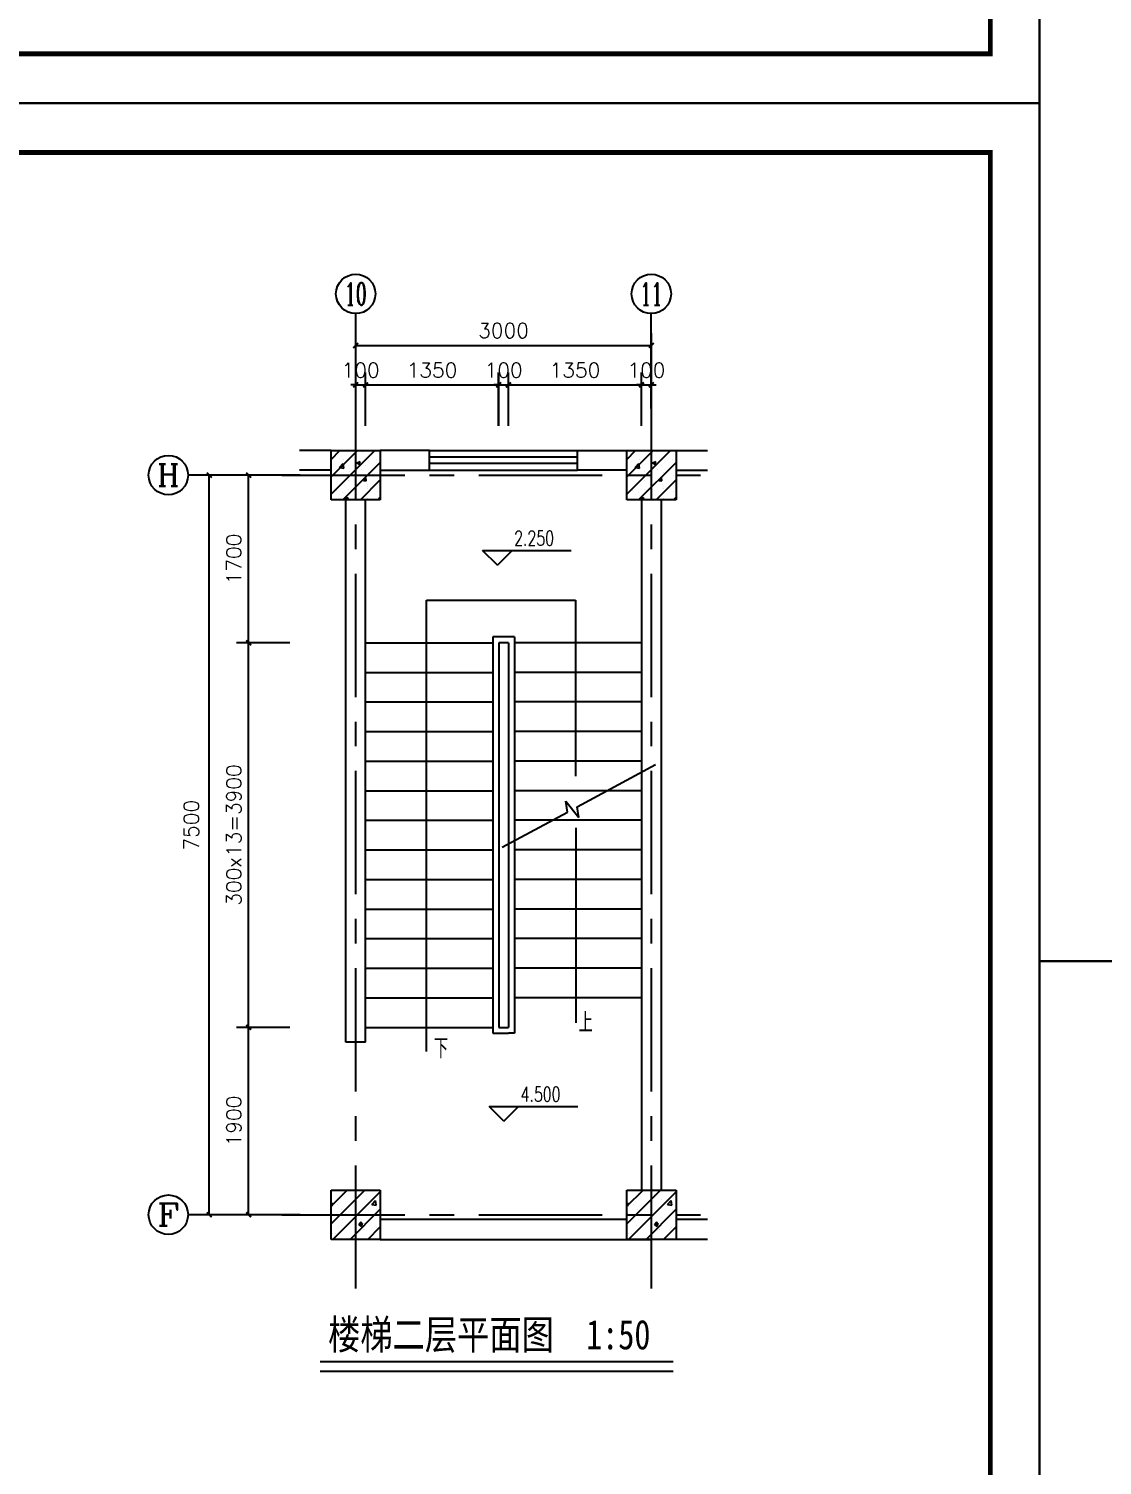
# Model space of a CAD drawing. Extents: x -4968480 to 5598971, y -5343220 to -29066.
# Drawn here: x 301406 to 312298, y -72580 to -58011 of the extents above; entities that cross this region are included whole.
import ezdxf
from ezdxf.enums import TextEntityAlignment as Align

# ---------------------------------------------------------------- set-up
doc = ezdxf.new("R2010")
doc.units = 0
doc.header["$LTSCALE"] = 1000
doc.header["$MEASUREMENT"] = 0
doc.linetypes.add('CENTER', pattern=[2, 1.25, -0.25, 0.25, -0.25])
doc.layers.get('0').update_dxf_attribs({"linetype": 'CONTINUOUS'})
for name, color, linetype in [('AXIS', 3, 'CONTINUOUS'), ('AXIS_TEXT', 7, 'CONTINUOUS'), ('DOTE', 1, 'CENTER'), ('PUB_DIM', 3, 'CONTINUOUS'), ('PUB_TEXT', 7, 'CONTINUOUS'), ('WALL', 2, 'CONTINUOUS')]:
    doc.layers.add(name, color=color, linetype=linetype)
doc.styles.add('-宋体', font='', dxfattribs={"width": 0.8})
doc.styles.add('_TCH_AXIS', font='COMPLEX', dxfattribs={"bigfont": 'GBCBIG'})
doc.styles.add('_TCH_DIM', font='SIMPLEX', dxfattribs={"bigfont": 'GBCBIG'})
doc.styles.get('-宋体').set_extended_font_data('SimSun')

# ---------------------------------------------------------------- blocks, each defined once
blk = doc.blocks.new('_ArchTick')
at = {"color": 0, "linetype": 'ByBlock', "const_width": 0.4}
blk.add_lwpolyline([(-0.5, -0.5), (0.5, 0.5)], dxfattribs=at)

msp = doc.modelspace()

# ---------------------------------------------------------------- linework, layer by layer
at = {"color": 8}
for p, q in [((304472.9, -62379.3, -24317.3), (304563.4, -62288.8, -24317.3)), ((304472.9, -62556.1, -24317.3), (304740.2, -62288.8, -24317.3)), ((304472.9, -62732.8, -24317.3), (304917, -62288.8, -24317.3)), ((304473.7, -62345, -24317.3), (304473.7, -62345, -24317.3)), ((304789.5, -62303.4, -24317.3), (304789.5, -62303.4, -24317.3)), ((304854.9, -62345.6, -24317.3), (304854.9, -62345.6, -24317.3)), ((307472.9, -62379.3, -24317.3), (307563.4, -62288.8, -24317.3)), ((307472.9, -62556.1, -24317.3), (307740.2, -62288.8, -24317.3)), ((307472.9, -62732.8, -24317.3), (307917, -62288.8, -24317.3)), ((307473.7, -62345, -24317.3), (307473.7, -62345, -24317.3)), ((307789.5, -62303.4, -24317.3), (307789.5, -62303.4, -24317.3)), ((307854.9, -62345.6, -24317.3), (307854.9, -62345.6, -24317.3)), ((304533.9, -62486.3, -24317.3), (304533.9, -62486.3, -24317.3)), ((304557.2, -62461.5, -24317.3), (304596.1, -62420.9, -24317.3)), ((304557.2, -62461.5, -24317.3), (304601.7, -62468.4, -24317.3)), ((304593.8, -62788.8, -24317.3), (304972.9, -62409.6, -24317.3)), ((304601.6, -62468.6, -24317.3), (304596.1, -62421.1, -24317.3)), ((304602.4, -62377.7, -24317.3), (304602.4, -62377.7, -24317.3)), ((304669.1, -62369.2, -24317.3), (304669.1, -62369.2, -24317.3)), ((304734.5, -62414.7, -24317.3), (304769.5, -62401.2, -24317.3)), ((304734.5, -62414.7, -24317.3), (304759.3, -62431.4, -24317.3)), ((304759.3, -62431.7, -24317.3), (304769.4, -62401.5, -24317.3)), ((304783.1, -62484.2, -24317.3), (304783.1, -62484.2, -24317.3)), ((304825.5, -62436.2, -24317.3), (304825.5, -62436.2, -24317.3)), ((304936, -62380.5, -24317.3), (304936, -62380.5, -24317.3)), ((304972.5, -62459.2, -24317.3), (304972.5, -62459.2, -24317.3)), ((307533.9, -62486.3, -24317.3), (307533.9, -62486.3, -24317.3)), ((307557.2, -62461.5, -24317.3), (307596.1, -62420.9, -24317.3)), ((307557.2, -62461.5, -24317.3), (307601.7, -62468.4, -24317.3)), ((307593.8, -62788.8, -24317.3), (307972.9, -62409.6, -24317.3)), ((307601.6, -62468.6, -24317.3), (307596.1, -62421.1, -24317.3)), ((307602.4, -62377.7, -24317.3), (307602.4, -62377.7, -24317.3)), ((307669.1, -62369.2, -24317.3), (307669.1, -62369.2, -24317.3)), ((307734.5, -62414.7, -24317.3), (307769.5, -62401.2, -24317.3)), ((307734.5, -62414.7, -24317.3), (307759.3, -62431.4, -24317.3)), ((307759.3, -62431.7, -24317.3), (307769.4, -62401.5, -24317.3)), ((307783.1, -62484.2, -24317.3), (307783.1, -62484.2, -24317.3)), ((307825.5, -62436.2, -24317.3), (307825.5, -62436.2, -24317.3)), ((307936, -62380.5, -24317.3), (307936, -62380.5, -24317.3)), ((307972.5, -62459.2, -24317.3), (307972.5, -62459.2, -24317.3)), ((304571.7, -62624.7, -24317.3), (304571.7, -62624.7, -24317.3)), ((304596.3, -62544.1, -24317.3), (304596.3, -62544.1, -24317.3)), ((304653.7, -62596, -24317.3), (304653.7, -62596, -24317.3)), ((304658, -62500.7, -24317.3), (304658, -62500.7, -24317.3)), ((304770.5, -62788.8, -24317.3), (304972.9, -62586.4, -24317.3)), ((304800.5, -62592.9, -24317.3), (304824.6, -62564.2, -24317.3)), ((304800.5, -62592.9, -24317.3), (304830.3, -62595.6, -24317.3)), ((304830.3, -62595.8, -24317.3), (304824.5, -62564.5, -24317.3)), ((304838.6, -62636, -24317.3), (304838.6, -62636, -24317.3)), ((304848.8, -62512.1, -24317.3), (304848.8, -62512.1, -24317.3)), ((304945.3, -62546, -24317.3), (304945.3, -62546, -24317.3)), ((307571.7, -62624.7, -24317.3), (307571.7, -62624.7, -24317.3)), ((307596.3, -62544.1, -24317.3), (307596.3, -62544.1, -24317.3)), ((307653.7, -62596, -24317.3), (307653.7, -62596, -24317.3)), ((307658, -62500.7, -24317.3), (307658, -62500.7, -24317.3)), ((307770.5, -62788.8, -24317.3), (307972.9, -62586.4, -24317.3)), ((307800.5, -62592.9, -24317.3), (307824.6, -62564.2, -24317.3)), ((307800.5, -62592.9, -24317.3), (307830.3, -62595.6, -24317.3)), ((307830.3, -62595.8, -24317.3), (307824.5, -62564.5, -24317.3)), ((307838.6, -62636, -24317.3), (307838.6, -62636, -24317.3)), ((307848.8, -62512.1, -24317.3), (307848.8, -62512.1, -24317.3)), ((307945.3, -62546, -24317.3), (307945.3, -62546, -24317.3)), ((304526.4, -62697.9, -24317.3), (304526.4, -62697.9, -24317.3)), ((304590.2, -62710.5, -24317.3), (304590.2, -62710.5, -24317.3)), ((304612.8, -62777.2, -24317.3), (304647.8, -62763.8, -24317.3)), ((304612.8, -62777.2, -24317.3), (304630, -62788.8, -24317.3)), ((304639.5, -62788.8, -24317.3), (304647.8, -62764, -24317.3)), ((304651.6, -62681.4, -24317.3), (304651.6, -62681.4, -24317.3)), ((304677.1, -62691.8, -24317.3), (304677.1, -62691.8, -24317.3)), ((304841, -62656.4, -24317.3), (304841, -62656.4, -24317.3)), ((304842.8, -62678.5, -24317.3), (304842.8, -62678.5, -24317.3)), ((304844.6, -62771, -24317.3), (304844.6, -62771, -24317.3)), ((304944.1, -62703.1, -24317.3), (304944.1, -62703.1, -24317.3)), ((304947.3, -62788.8, -24317.3), (304972.9, -62763.2, -24317.3)), ((307526.4, -62697.9, -24317.3), (307526.4, -62697.9, -24317.3)), ((307590.2, -62710.5, -24317.3), (307590.2, -62710.5, -24317.3)), ((307612.8, -62777.2, -24317.3), (307647.8, -62763.8, -24317.3)), ((307612.8, -62777.2, -24317.3), (307630, -62788.8, -24317.3)), ((307639.5, -62788.8, -24317.3), (307647.8, -62764, -24317.3)), ((307651.6, -62681.4, -24317.3), (307651.6, -62681.4, -24317.3)), ((307677.1, -62691.8, -24317.3), (307677.1, -62691.8, -24317.3)), ((307841, -62656.4, -24317.3), (307841, -62656.4, -24317.3)), ((307842.8, -62678.5, -24317.3), (307842.8, -62678.5, -24317.3)), ((307844.6, -62771, -24317.3), (307844.6, -62771, -24317.3)), ((307944.1, -62703.1, -24317.3), (307944.1, -62703.1, -24317.3)), ((307947.3, -62788.8, -24317.3), (307972.9, -62763.2, -24317.3)), ((304472.9, -69953.9, -24317.3), (304638, -69788.8, -24317.3)), ((304472.9, -70130.7, -24317.3), (304814.8, -69788.8, -24317.3)), ((304472.9, -69930.2, -24317.3), (304492, -69922.9, -24317.3)), ((304481.8, -69953.3, -24317.3), (304492, -69923.1, -24317.3)), ((304491.6, -70288.8, -24317.3), (304972.9, -69807.5, -24317.3)), ((304564.2, -69858.6, -24317.3), (304564.2, -69858.6, -24317.3)), ((304587.4, -69819.3, -24317.3), (304587.4, -69819.3, -24317.3)), ((304753.6, -69833.6, -24317.3), (304753.6, -69833.6, -24317.3)), ((304828.4, -69885.6, -24317.3), (304828.4, -69885.6, -24317.3)), ((304885.3, -69936.4, -24317.3), (304924.3, -69895.8, -24317.3)), ((304897.6, -69788.8, -24317.3), (304902, -69791.8, -24317.3)), ((304902, -69792, -24317.3), (304903, -69788.8, -24317.3)), ((304929.8, -69943.4, -24317.3), (304924.2, -69896, -24317.3)), ((307472.9, -69953.9, -24317.3), (307638, -69788.8, -24317.3)), ((307472.9, -70130.7, -24317.3), (307814.8, -69788.8, -24317.3)), ((307472.9, -69930.2, -24317.3), (307492, -69922.9, -24317.3)), ((307481.8, -69953.3, -24317.3), (307492, -69923.1, -24317.3)), ((307491.6, -70288.8, -24317.3), (307972.9, -69807.5, -24317.3)), ((307564.2, -69858.6, -24317.3), (307564.2, -69858.6, -24317.3)), ((307587.4, -69819.3, -24317.3), (307587.4, -69819.3, -24317.3)), ((307753.6, -69833.6, -24317.3), (307753.6, -69833.6, -24317.3)), ((307828.4, -69885.6, -24317.3), (307828.4, -69885.6, -24317.3)), ((307885.3, -69936.4, -24317.3), (307924.3, -69895.8, -24317.3)), ((307897.6, -69788.8, -24317.3), (307902, -69791.8, -24317.3)), ((307902, -69792, -24317.3), (307903, -69788.8, -24317.3)), ((307929.8, -69943.4, -24317.3), (307924.2, -69896, -24317.3)), ((304472.9, -69947, -24317.3), (304481.9, -69953.1, -24317.3)), ((304485, -70022.6, -24317.3), (304485, -70022.6, -24317.3)), ((304536.8, -69935.7, -24317.3), (304536.8, -69935.7, -24317.3)), ((304581.3, -69985.8, -24317.3), (304581.3, -69985.8, -24317.3)), ((304622.1, -70030.8, -24317.3), (304622.1, -70030.8, -24317.3)), ((304668.4, -70288.8, -24317.3), (304972.9, -69984.2, -24317.3)), ((304751.9, -70033.9, -24317.3), (304751.9, -70033.9, -24317.3)), ((304841, -69948.3, -24317.3), (304841, -69948.3, -24317.3)), ((304885.3, -69936.4, -24317.3), (304929.8, -69943.3, -24317.3)), ((304937.8, -69989.3, -24317.3), (304937.8, -69989.3, -24317.3)), ((307472.9, -69947, -24317.3), (307481.9, -69953.1, -24317.3)), ((307485, -70022.6, -24317.3), (307485, -70022.6, -24317.3)), ((307536.8, -69935.7, -24317.3), (307536.8, -69935.7, -24317.3)), ((307581.3, -69985.8, -24317.3), (307581.3, -69985.8, -24317.3)), ((307622.1, -70030.8, -24317.3), (307622.1, -70030.8, -24317.3)), ((307668.4, -70288.8, -24317.3), (307972.9, -69984.2, -24317.3)), ((307751.9, -70033.9, -24317.3), (307751.9, -70033.9, -24317.3)), ((307841, -69948.3, -24317.3), (307841, -69948.3, -24317.3)), ((307885.3, -69936.4, -24317.3), (307929.8, -69943.3, -24317.3)), ((307937.8, -69989.3, -24317.3), (307937.8, -69989.3, -24317.3)), ((304575.2, -70152.2, -24317.3), (304575.2, -70152.2, -24317.3)), ((304590.5, -70089.7, -24317.3), (304590.5, -70089.7, -24317.3)), ((304753.5, -70139.4, -24317.3), (304777.6, -70110.6, -24317.3)), ((304753.5, -70139.4, -24317.3), (304783.3, -70142, -24317.3)), ((304755.5, -70137.6, -24317.3), (304790.5, -70124.2, -24317.3)), ((304755.5, -70137.6, -24317.3), (304780.3, -70154.4, -24317.3)), ((304783.3, -70142.2, -24317.3), (304777.5, -70110.9, -24317.3)), ((304780.3, -70154.6, -24317.3), (304790.4, -70124.4, -24317.3)), ((304806.3, -70186.5, -24317.3), (304806.3, -70186.5, -24317.3)), ((304807.8, -70184, -24317.3), (304807.8, -70184, -24317.3)), ((304834.9, -70114.7, -24317.3), (304834.9, -70114.7, -24317.3)), ((304845.2, -70288.8, -24317.3), (304972.9, -70161, -24317.3)), ((304857.4, -70101, -24317.3), (304857.4, -70101, -24317.3)), ((304931.5, -70170, -24317.3), (304931.5, -70170, -24317.3)), ((307575.2, -70152.2, -24317.3), (307575.2, -70152.2, -24317.3)), ((307590.5, -70089.7, -24317.3), (307590.5, -70089.7, -24317.3)), ((307753.5, -70139.4, -24317.3), (307777.6, -70110.6, -24317.3)), ((307753.5, -70139.4, -24317.3), (307783.3, -70142, -24317.3)), ((307755.5, -70137.6, -24317.3), (307790.5, -70124.2, -24317.3)), ((307755.5, -70137.6, -24317.3), (307780.3, -70154.4, -24317.3)), ((307783.3, -70142.2, -24317.3), (307777.5, -70110.9, -24317.3)), ((307780.3, -70154.6, -24317.3), (307790.4, -70124.4, -24317.3)), ((307806.3, -70186.5, -24317.3), (307806.3, -70186.5, -24317.3)), ((307807.8, -70184, -24317.3), (307807.8, -70184, -24317.3)), ((307834.9, -70114.7, -24317.3), (307834.9, -70114.7, -24317.3)), ((307845.2, -70288.8, -24317.3), (307972.9, -70161, -24317.3)), ((307857.4, -70101, -24317.3), (307857.4, -70101, -24317.3)), ((307931.5, -70170, -24317.3), (307931.5, -70170, -24317.3)), ((304490.5, -70228, -24317.3), (304490.5, -70228, -24317.3)), ((304516.2, -70234, -24317.3), (304516.2, -70234, -24317.3)), ((304652.5, -70288, -24317.3), (304652.5, -70288, -24317.3)), ((304828.9, -70281.2, -24317.3), (304828.9, -70281.2, -24317.3)), ((307490.5, -70228, -24317.3), (307490.5, -70228, -24317.3)), ((307516.2, -70234, -24317.3), (307516.2, -70234, -24317.3)), ((307652.5, -70288, -24317.3), (307652.5, -70288, -24317.3)), ((307828.9, -70281.2, -24317.3), (307828.9, -70281.2, -24317.3))]:
    msp.add_line(p, q, dxfattribs=at)
for p, q in [((305472.9, -62288.8, -24317.3), (306972.9, -62288.8, -24317.3)), ((306972.9, -62355.5, -24317.3), (305472.9, -62355.5, -24317.3)), ((306972.9, -62422.1, -24317.3), (305472.9, -62422.1, -24317.3)), ((305472.9, -62488.8, -24317.3), (306972.9, -62488.8, -24317.3)), ((304822.9, -64238.8, -24317.3), (306113.6, -64238.8, -24317.3)), ((306113.6, -64178.8, -24317.3), (306113.6, -68198.8, -24317.3)), ((306333.6, -64178.8, -24317.3), (306113.6, -64178.8, -24317.3)), ((306173.6, -64238.8, -24317.3), (306173.6, -68138.8, -24317.3)), ((306273.6, -64238.8, -24317.3), (306173.6, -64238.8, -24317.3)), ((306273.6, -64238.8, -24317.3), (306273.6, -68138.8, -24317.3)), ((306333.6, -64178.8, -24317.3), (306333.6, -68198.8, -24317.3)), ((307622.9, -64238.8), (306333.6, -64238.8, -24317.3)), ((304822.9, -64538.8, -24317.3), (306113.6, -64538.8, -24317.3)), ((307622.9, -64538.8), (306333.6, -64538.8, -24317.3)), ((304822.9, -64838.8, -24317.3), (306113.6, -64838.8, -24317.3)), ((307622.9, -64838.8), (306333.6, -64838.8, -24317.3)), ((304822.9, -65138.8, -24317.3), (306113.6, -65138.8, -24317.3)), ((307622.9, -65138.8), (306333.6, -65138.8, -24317.3)), ((304822.9, -65438.8, -24317.3), (306113.6, -65438.8, -24317.3)), ((307622.9, -65438.8), (306333.6, -65438.8, -24317.3)), ((304822.9, -65738.8, -24317.3), (306113.6, -65738.8, -24317.3)), ((307622.9, -65738.8), (306333.6, -65738.8, -24317.3)), ((304822.9, -66038.8, -24317.3), (306113.6, -66038.8, -24317.3)), ((307622.9, -66038.8), (306333.6, -66038.8, -24317.3)), ((304822.9, -66338.8, -24317.3), (306113.6, -66338.8, -24317.3)), ((307622.9, -66338.8), (306333.6, -66338.8, -24317.3)), ((304822.9, -66638.8, -24317.3), (306113.6, -66638.8, -24317.3)), ((307622.9, -66638.8), (306333.6, -66638.8, -24317.3)), ((304822.9, -66938.8, -24317.3), (306113.6, -66938.8, -24317.3)), ((307622.9, -66938.8), (306333.6, -66938.8, -24317.3)), ((304822.9, -67238.8, -24317.3), (306113.6, -67238.8, -24317.3)), ((307622.9, -67238.8), (306333.6, -67238.8, -24317.3)), ((304822.9, -67538.8, -24317.3), (306113.6, -67538.8, -24317.3)), ((307622.9, -67538.8), (306333.6, -67538.8, -24317.3)), ((304822.9, -67838.8, -24317.3), (306113.6, -67838.8, -24317.3)), ((307622.9, -67838.8), (306333.6, -67838.8, -24317.3)), ((304822.9, -68138.8, -24317.3), (306113.6, -68138.8, -24317.3)), ((306173.6, -68138.8, -24317.3), (306273.6, -68138.8, -24317.3)), ((306113.6, -68198.8, -24317.3), (306273.6, -68198.8, -24317.3)), ((306333.6, -68198.8, -24317.3), (306273.6, -68198.8, -24317.3)), ((304363.2, -71526.1), (307945, -71526.1)), ((304363.2, -71626.1), (307945, -71626.1))]:
    msp.add_line(p, q)
at = {"elevation": -24317.3}
for points in [[(269611.7, -58766.1), (269611.7, -29066.1), (311661.7, -29066.1), (311661.7, -58766.1)], [(311661.7, -67466.1), (311661.7, -46466.1), (341361.7, -46466.1), (341361.7, -67466.1)], [(269611.7, -88466.1), (269611.7, -58766.1), (311661.7, -58766.1), (311661.7, -88466.1)], [(311661.7, -88466.1), (311661.7, -67466.1), (341361.7, -67466.1), (341361.7, -88466.1)]]:
    msp.add_lwpolyline(points, close=True, dxfattribs=at)
at = {"const_width": 50, "elevation": -24317.3}
for points in [[(270861.7, -58266.1), (311161.7, -58266.1), (311161.7, -29566.1), (270861.7, -29566.1)], [(270861.7, -87966.1), (311161.7, -87966.1), (311161.7, -59266.1), (270861.7, -59266.1)]]:
    msp.add_lwpolyline(points, close=True, dxfattribs=at)
at = {"layer": 'AXIS'}
for p, q in [((304722.9, -61861.8, -24317.3), (304722.9, -60900.6, -24317.3)), ((307722.3, -61861.8, -24317.3), (307722.3, -60900.6, -24317.3)), ((303967.2, -62538.8, -24317.3), (303022.2, -62538.8, -24317.3)), ((303967.2, -70038.8, -24317.3), (303022.2, -70038.8, -24317.3))]:
    msp.add_line(p, q, dxfattribs=at)
for centre in [(304722.9, -60700.6, -24317.3), (307722.3, -60700.6, -24317.3), (302822.2, -62538.8, -24317.3), (302822.2, -70038.8, -24317.3)]:
    msp.add_circle(centre, 200, dxfattribs=at)
at = {"layer": 'DOTE'}
for p, q in [((304722.9, -70788.8, -24317.3), (304722.9, -61938.8, -24317.3)), ((307722.9, -70788.8, -24317.3), (307722.9, -61938.8, -24317.3)), ((303972.9, -62538.8, -24317.3), (308222.9, -62538.8, -24317.3)), ((303972.9, -70038.8, -24317.3), (308222.9, -70038.8, -24317.3))]:
    msp.add_line(p, q, dxfattribs=at)
at = {"layer": 'PUB_DIM'}
for p, q in [((304722.9, -61960.4, -24317.3), (304722.9, -61098.1, -24317.3)), ((307722.9, -61960.4, -24317.3), (307722.9, -61098.1, -24317.3)), ((304722.9, -61223.1, -24317.3), (307722.9, -61223.1, -24317.3)), ((304722.9, -61623.1, -24317.3), (304672.9, -61623.1, -24317.3)), ((304722.9, -62037.5, -24317.3), (304722.9, -61498.1, -24317.3)), ((304722.9, -61623.1, -24317.3), (304822.9, -61623.1, -24317.3)), ((304822.9, -62037.5, -24317.3), (304822.9, -61498.1, -24317.3)), ((304822.9, -62037.5, -24317.3), (304822.9, -61498.1, -24317.3)), ((304822.9, -61623.1, -24317.3), (306172.9, -61623.1, -24317.3)), ((304822.9, -61623.1, -24317.3), (304872.9, -61623.1, -24317.3)), ((306173.6, -61623.1, -24317.3), (306123.6, -61623.1, -24317.3)), ((306172.9, -62037.5, -24317.3), (306172.9, -61498.1, -24317.3)), ((306173.6, -62037.5, -24317.3), (306173.6, -61498.1, -24317.3)), ((306173.6, -61623.1, -24317.3), (306273.6, -61623.1, -24317.3)), ((306272.9, -62037.5, -24317.3), (306272.9, -61498.1, -24317.3)), ((306272.9, -61623.1, -24317.3), (307622.9, -61623.1, -24317.3)), ((306273.6, -62037.5, -24317.3), (306273.6, -61498.1, -24317.3)), ((306273.6, -61623.1, -24317.3), (306323.6, -61623.1, -24317.3)), ((307622.9, -61623.1, -24317.3), (307572.9, -61623.1, -24317.3)), ((307622.9, -62037.5, -24317.3), (307622.9, -61498.1, -24317.3)), ((307622.9, -62037.5, -24317.3), (307622.9, -61498.1, -24317.3)), ((307622.9, -61623.1, -24317.3), (307722.9, -61623.1, -24317.3)), ((307722.9, -62037.5, -24317.3), (307722.9, -61498.1, -24317.3)), ((307722.9, -61623.1, -24317.3), (307772.9, -61623.1, -24317.3)), ((304160.9, -62538.8, -24317.3), (303112.2, -62538.8, -24317.3)), ((303237.2, -70038.8, -24317.3), (303237.2, -62538.8, -24317.3)), ((304053.9, -62538.8, -24317.3), (303512.1, -62538.8, -24317.3)), ((303637.1, -64238.8, -24317.3), (303637.1, -62538.8, -24317.3)), ((306160.4, -63453, -24317.3), (306010.4, -63303, -24317.3)), ((306010.4, -63303, -24317.3), (306910.4, -63303, -24317.3)), ((306160.4, -63453, -24317.3), (306310.4, -63303, -24317.3)), ((305442.9, -68383.3, 24317.3), (305442.9, -63805, 24317.3)), ((305442.9, -63805, 24317.3), (306952.9, -63805, 24317.3)), ((306952.9, -63805, 24317.3), (306952.9, -65441.7, 24317.3)), ((304053.9, -64238.8), (303512.1, -64238.8)), ((304053.9, -64238.8, -24317.3), (303512.1, -64238.8, -24317.3)), ((303637.1, -68138.8), (303637.1, -64238.8)), ((306952.9, -65441.7, 24317.3), (306952.9, -65591.7, 24317.3)), ((306970, -65901.7), (307763.3, -65474.8)), ((306871, -65955), (306854.9, -65844.4)), ((306854.9, -65844.4), (306987, -66011.8)), ((306209.3, -66311), (306871, -65955)), ((306987, -66011.8), (306970, -65901.7)), ((306960, -66264.3, 24317.3), (306960, -66114.3, 24317.3)), ((306960, -68094.5, 24317.3), (306960, -66264.3, 24317.3)), ((304053.9, -68138.8), (303512.1, -68138.8)), ((304053.9, -68138.8, -24317.3), (303512.1, -68138.8, -24317.3)), ((303637.1, -70038.8, -24317.3), (303637.1, -68138.8, -24317.3)), ((306226.1, -69091.7, -24317.3), (306076.1, -68941.7, -24317.3)), ((306076.1, -68941.7, -24317.3), (306976.1, -68941.7, -24317.3)), ((306226.1, -69091.7, -24317.3), (306376.1, -68941.7, -24317.3)), ((304160.9, -70038.8, -24317.3), (303112.2, -70038.8, -24317.3)), ((304053.9, -70038.8, -24317.3), (303512.1, -70038.8, -24317.3))]:
    msp.add_line(p, q, dxfattribs=at)
at = {"layer": 'WALL'}
for p, q in [((304472.9, -62288.8, -24317.3), (304154.5, -62288.8, -24317.3)), ((304472.9, -62288.8, -24317.3), (304972.9, -62288.8, -24317.3)), ((304472.9, -62788.8, -24317.3), (304472.9, -62288.8, -24317.3)), ((305472.9, -62288.8, -24317.3), (304972.9, -62288.8, -24317.3)), ((304972.9, -62288.8, -24317.3), (304972.9, -62788.8, -24317.3)), ((305472.9, -62488.8, -24317.3), (305472.9, -62288.8, -24317.3)), ((306972.9, -62288.8, -24317.3), (307472.9, -62288.8, -24317.3)), ((306972.9, -62488.8, -24317.3), (306972.9, -62288.8, -24317.3)), ((307472.9, -62288.8, -24317.3), (307972.9, -62288.8, -24317.3)), ((307472.9, -62788.8, -24317.3), (307472.9, -62288.8, -24317.3)), ((307972.9, -62288.8, -24317.3), (308291.4, -62288.8, -24317.3)), ((307972.9, -62288.8, -24317.3), (307972.9, -62788.8, -24317.3)), ((304472.9, -62488.8, -24317.3), (304154.5, -62488.8, -24317.3)), ((304972.9, -62488.8, -24317.3), (305472.9, -62488.8, -24317.3)), ((307472.9, -62488.8, -24317.3), (306972.9, -62488.8, -24317.3)), ((307972.9, -62488.8, -24317.3), (308291.4, -62488.8, -24317.3)), ((304972.9, -62788.8, -24317.3), (304472.9, -62788.8, -24317.3)), ((304622.9, -68288.8, -24317.3), (304622.9, -62788.8, -24317.3)), ((304822.9, -68288.8, -24317.3), (304822.9, -62788.8, -24317.3)), ((307972.9, -62788.8, -24317.3), (307472.9, -62788.8, -24317.3)), ((307622.9, -62788.8, -24317.3), (307622.9, -69788.8, -24317.3)), ((307822.9, -62788.8, -24317.3), (307822.9, -69788.8, -24317.3)), ((304822.9, -68288.8, -24317.3), (304622.9, -68288.8, -24317.3)), ((304472.9, -69788.8, -24317.3), (304972.9, -69788.8, -24317.3)), ((304472.9, -70288.8, -24317.3), (304472.9, -69788.8, -24317.3)), ((304972.9, -69788.8, -24317.3), (304972.9, -70288.8, -24317.3)), ((307472.9, -69788.8, -24317.3), (307972.9, -69788.8, -24317.3)), ((307472.9, -70288.8, -24317.3), (307472.9, -69788.8, -24317.3)), ((307972.9, -69788.8, -24317.3), (307972.9, -70288.8, -24317.3)), ((307472.9, -70088.8, -24317.3), (304972.9, -70088.8, -24317.3)), ((308291.4, -70088.8, -24317.3), (307972.9, -70088.8, -24317.3)), ((304972.9, -70288.8, -24317.3), (304472.9, -70288.8, -24317.3)), ((304972.9, -70288.8, -24317.3), (307722.9, -70288.8, -24317.3)), ((307972.9, -70288.8, -24317.3), (307472.9, -70288.8, -24317.3)), ((308291.4, -70288.8, -24317.3), (307722.9, -70288.8, -24317.3))]:
    msp.add_line(p, q, dxfattribs=at)

# ---------------------------------------------------------------- block references
at = {"layer": 'PUB_DIM', "xscale": 50, "yscale": 50, "zscale": 50}
for p, rotation in [((304722.9, -61223.1, -24317.3), 180), ((304822.9, -61623.1, -24317.3), 180), ((304822.9, -61623.1, -24317.3), 180), ((306272.9, -61623.1, -24317.3), 180), ((306273.6, -61623.1, -24317.3), 180), ((307722.9, -61623.1, -24317.3), 180), ((303237.2, -62538.8, -24317.3), 90), ((303637.1, -62538.8, -24317.3), 90), ((303637.1, -64238.8), 90), ((303637.1, -64238.8, -24317.3), 270), ((303637.1, -68138.8), 270), ((303637.1, -68138.8, -24317.3), 90), ((303237.2, -70038.8, -24317.3), 270), ((303637.1, -70038.8, -24317.3), 270)]:
    msp.add_blockref('_ArchTick', p, dxfattribs=dict(at, rotation=rotation))
for p in [(307722.9, -61223.1, -24317.3), (304722.9, -61623.1, -24317.3), (306172.9, -61623.1, -24317.3), (306173.6, -61623.1, -24317.3), (307622.9, -61623.1, -24317.3), (307622.9, -61623.1, -24317.3)]:
    msp.add_blockref('_ArchTick', p, dxfattribs=at)

# ---------------------------------------------------------------- texts
at = {"style": '-宋体', "width": 0.8}
msp.add_text('楼梯二层平面图  1:50', height=300, dxfattribs=at).set_placement((304442.4, -71404.6))
at = {"layer": 'AXIS_TEXT', "style": '_TCH_AXIS'}
for s, height, width, p, p2 in [('10', 226.27, 0.724138, (304609.8, -60813.7, -24317.3), (304836.1, -60813.7, -24317.3)), ('11', 226.27, 0.875, (307609.1, -60813.7, -24317.3), (307835.4, -60813.7, -24317.3)), ('H', 226.3, 1.05, (302709.1, -62652, -24317.3), (302935.3, -62652, -24317.3)), ('F', 226.3, 1.3125, (302709.1, -70152, -24317.3), (302935.3, -70152, -24317.3))]:
    msp.add_text(s, height=height, dxfattribs=dict(at, width=width)).set_placement(p, p2, align=Align.FIT)
at = {"layer": 'PUB_DIM', "color": 7, "char_height": 150, "attachment_point": 5, "style": '_TCH_DIM'}
for s, insert in [('\\A1;3000', (306222.9, -61073.1, -24317.3)), ('\\A1;100', (304772.9, -61473.1, -24317.3)), ('\\A1;1350', (305497.9, -61473.1, -24317.3)), ('\\A1;100', (306223.6, -61473.1, -24317.3)), ('\\A1;1350', (306947.9, -61473.1, -24317.3)), ('\\A1;100', (307672.9, -61473.1, -24317.3))]:
    msp.add_mtext(s, dxfattribs=dict(at, insert=insert))
at = {"layer": 'PUB_DIM', "color": 7, "char_height": 150, "attachment_point": 5, "rotation": 90, "style": '_TCH_DIM'}
for s, insert in [('\\A1;1700', (303487.1, -63388.8, -24317.3)), ('\\A1;300x13=3900', (303487.1, -66188.8)), ('\\A1;7500', (303055.3, -66088.8, -24317.3)), ('\\A1;1900', (303487.1, -69088.8, -24317.3))]:
    msp.add_mtext(s, dxfattribs=dict(at, insert=insert))
at = {"layer": 'PUB_TEXT', "style": '_TCH_DIM', "width": 0.705882}
for s, p in [('2.250', (306330.4, -63253, -24317.3)), ('4.500', (306396.1, -68891.7, -24317.3))]:
    msp.add_text(s, height=148.75, dxfattribs=at).set_placement(p)
at = {"layer": 'PUB_TEXT', "style": '_TCH_DIM'}
for s, p in [('上', (306985.3, -68189.4, 24317.3)), ('下', (305516.7, -68453.2, -36476))]:
    msp.add_text(s, height=200, dxfattribs=at).set_placement(p)

doc.saveas('drawing.dxf')
